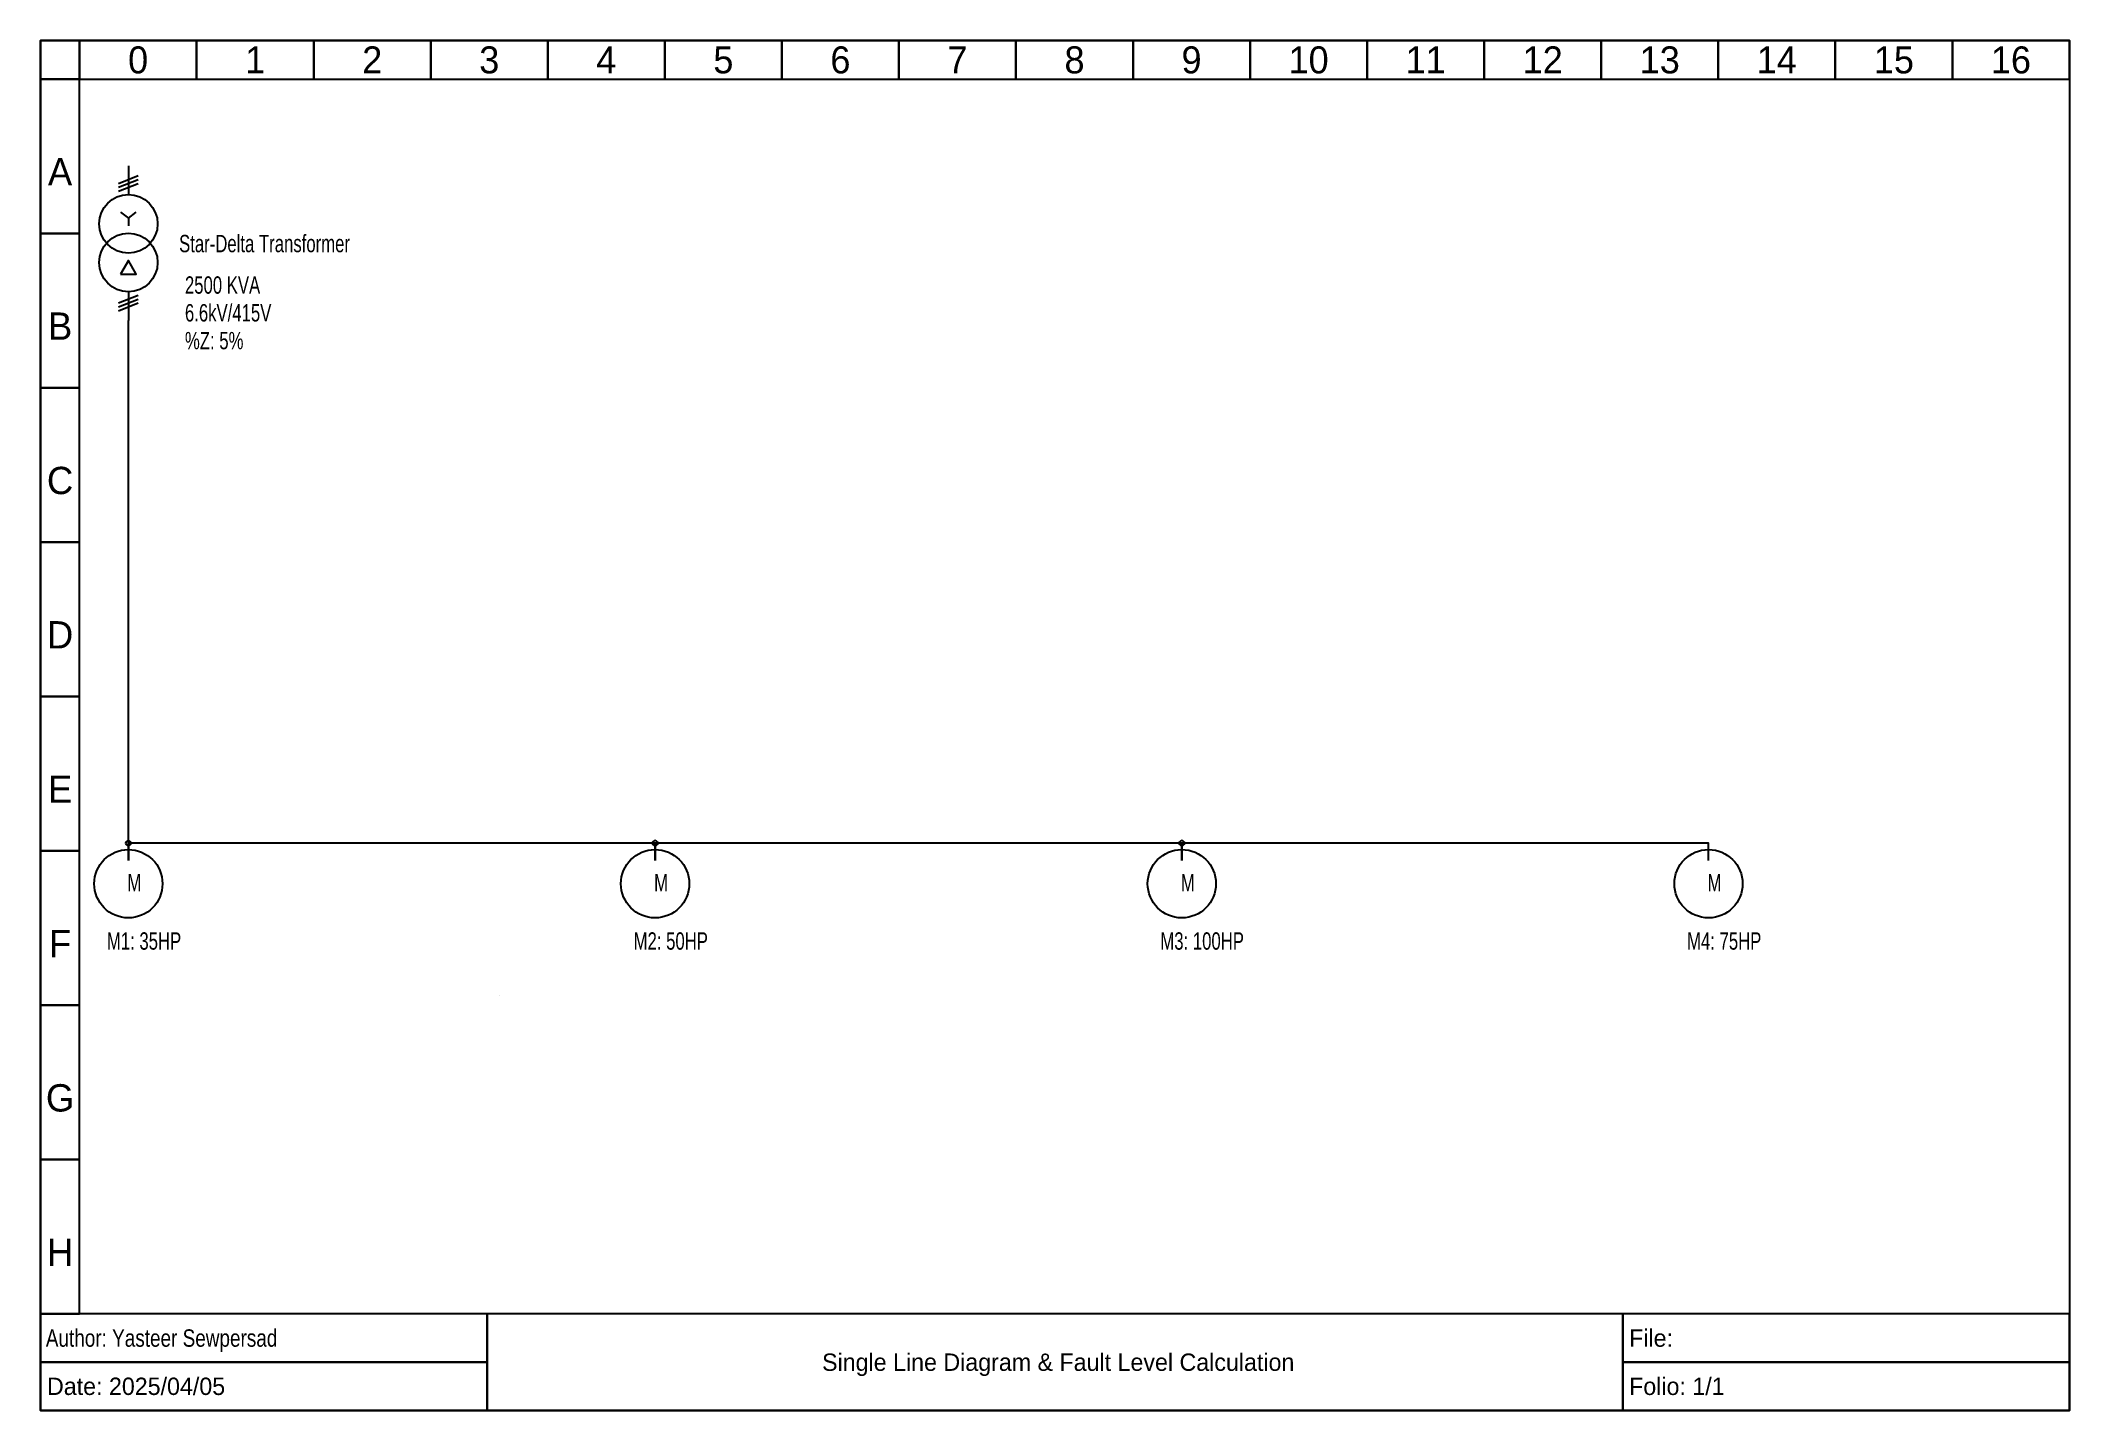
# Model space of a CAD drawing. Extents: x 19 to 4019, y -19 to 2681.
import ezdxf
from ezdxf.enums import TextEntityAlignment as Align

# ---------------------------------------------------------------- set-up
doc = ezdxf.new("R2010")
doc.units = 0

msp = doc.modelspace()

# ---------------------------------------------------------------- linework, layer by layer
at = {"color": 0}
for p, q in [((173.077, 2399.58), (211.538, 2414.79)), ((173.077, 2391.97), (211.538, 2407.18)), ((192.308, 2433.8), (192.308, 2376.76)), ((173.077, 2384.37), (211.538, 2399.58)), ((192.308, 2331.13), (192.308, 2315.92)), ((173.077, 2163.8), (211.538, 2179.01)), ((173.077, 2156.2), (211.538, 2171.41)), ((173.077, 2148.59), (211.538, 2163.8)), ((192.308, 2186.62), (192.308, 2129.58)), ((923.077, 798.592), (923.077, 798.592)), ((923.077, 798.592), (923.077, 798.592))]:
    msp.add_line(p, q, dxfattribs=at)
for points in [[(19.2308, 2680.99, 0), (4019.23, 2680.99, 0), (4019.23, -19.0141, 0), (19.2308, -19.0141, 0), (19.2308, 2680.99, 0)], [(19.2308, 2604.93, 0), (96.1538, 2604.93, 0), (96.1538, 2680.99, 0), (19.2308, 2680.99, 0), (19.2308, 2604.93, 0)], [(96.1538, 2604.93, 0), (326.923, 2604.93, 0), (326.923, 2680.99, 0), (96.1538, 2680.99, 0), (96.1538, 2604.93, 0)], [(326.923, 2604.93, 0), (557.692, 2604.93, 0), (557.692, 2680.99, 0), (326.923, 2680.99, 0), (326.923, 2604.93, 0)], [(557.692, 2604.93, 0), (788.462, 2604.93, 0), (788.462, 2680.99, 0), (557.692, 2680.99, 0), (557.692, 2604.93, 0)], [(788.462, 2604.93, 0), (1019.23, 2604.93, 0), (1019.23, 2680.99, 0), (788.462, 2680.99, 0), (788.462, 2604.93, 0)], [(1019.23, 2604.93, 0), (1250, 2604.93, 0), (1250, 2680.99, 0), (1019.23, 2680.99, 0), (1019.23, 2604.93, 0)], [(1250, 2604.93, 0), (1480.77, 2604.93, 0), (1480.77, 2680.99, 0), (1250, 2680.99, 0), (1250, 2604.93, 0)], [(1480.77, 2604.93, 0), (1711.54, 2604.93, 0), (1711.54, 2680.99, 0), (1480.77, 2680.99, 0), (1480.77, 2604.93, 0)], [(1711.54, 2604.93, 0), (1942.31, 2604.93, 0), (1942.31, 2680.99, 0), (1711.54, 2680.99, 0), (1711.54, 2604.93, 0)], [(1942.31, 2604.93, 0), (2173.08, 2604.93, 0), (2173.08, 2680.99, 0), (1942.31, 2680.99, 0), (1942.31, 2604.93, 0)], [(2173.08, 2604.93, 0), (2403.85, 2604.93, 0), (2403.85, 2680.99, 0), (2173.08, 2680.99, 0), (2173.08, 2604.93, 0)], [(2403.85, 2604.93, 0), (2634.62, 2604.93, 0), (2634.62, 2680.99, 0), (2403.85, 2680.99, 0), (2403.85, 2604.93, 0)], [(2634.62, 2604.93, 0), (2865.38, 2604.93, 0), (2865.38, 2680.99, 0), (2634.62, 2680.99, 0), (2634.62, 2604.93, 0)], [(2865.38, 2604.93, 0), (3096.15, 2604.93, 0), (3096.15, 2680.99, 0), (2865.38, 2680.99, 0), (2865.38, 2604.93, 0)], [(3096.15, 2604.93, 0), (3326.92, 2604.93, 0), (3326.92, 2680.99, 0), (3096.15, 2680.99, 0), (3096.15, 2604.93, 0)], [(3326.92, 2604.93, 0), (3557.69, 2604.93, 0), (3557.69, 2680.99, 0), (3326.92, 2680.99, 0), (3326.92, 2604.93, 0)], [(3557.69, 2604.93, 0), (3788.46, 2604.93, 0), (3788.46, 2680.99, 0), (3557.69, 2680.99, 0), (3557.69, 2604.93, 0)], [(3788.46, 2604.93, 0), (4019.23, 2604.93, 0), (4019.23, 2680.99, 0), (3788.46, 2680.99, 0), (3788.46, 2604.93, 0)], [(19.2308, 2300.7, 0), (96.1538, 2300.7, 0), (96.1538, 2604.93, 0), (19.2308, 2604.93, 0), (19.2308, 2300.7, 0)], [(176.923, 2342.54, 0), (192.308, 2331.13, 0), (207.692, 2342.54, 0)], [(19.2308, 1996.48, 0), (96.1538, 1996.48, 0), (96.1538, 2300.7, 0), (19.2308, 2300.7, 0), (19.2308, 1996.48, 0)], [(176.923, 2220.85, 0), (207.692, 2220.85, 0), (192.308, 2247.46, 0), (176.923, 2220.85, 0), (176.923, 2220.85, 0)], [(192.308, 1064.79, 0), (192.308, 1099.01, 0), (192.308, 1597.18, 0), (192.308, 1597.18, 0), (192.308, 2095.35, 0), (192.308, 2095.35, 0), (192.308, 2129.58, 0)], [(19.2308, 1692.25, 0), (96.1538, 1692.25, 0), (96.1538, 1996.48, 0), (19.2308, 1996.48, 0), (19.2308, 1692.25, 0)], [(19.2308, 1388.03, 0), (96.1538, 1388.03, 0), (96.1538, 1692.25, 0), (19.2308, 1692.25, 0), (19.2308, 1388.03, 0)], [(19.2308, 1083.8, 0), (96.1538, 1083.8, 0), (96.1538, 1388.03, 0), (19.2308, 1388.03, 0), (19.2308, 1083.8, 0)], [(19.2308, 779.577, 0), (96.1538, 779.577, 0), (96.1538, 1083.8, 0), (19.2308, 1083.8, 0), (19.2308, 779.577, 0)], [(1230.77, 1064.79, 0), (1230.77, 1099.01, 0), (192.308, 1099.01, 0), (192.308, 1099.01, 0), (192.308, 1064.79, 0)], [(2269.23, 1064.79, 0), (2269.23, 1099.01, 0), (1230.77, 1099.01, 0), (1230.77, 1099.01, 0), (1230.77, 1064.79, 0)], [(3307.69, 1064.79, 0), (3307.69, 1099.01, 0), (2269.23, 1099.01, 0), (2269.23, 1099.01, 0), (2269.23, 1064.79, 0)], [(19.2308, 475.352, 0), (96.1538, 475.352, 0), (96.1538, 779.577, 0), (19.2308, 779.577, 0), (19.2308, 475.352, 0)], [(19.2308, 171.127, 0), (96.1538, 171.127, 0), (96.1538, 475.352, 0), (19.2308, 475.352, 0), (19.2308, 171.127, 0)], [(19.2308, -19.0141, 0), (4019.23, -19.0141, 0), (4019.23, 171.127, 0), (19.2308, 171.127, 0), (19.2308, -19.0141, 0)], [(19.2308, 76.0563, 0), (900, 76.0563, 0), (900, 171.127, 0), (19.2308, 171.127, 0), (19.2308, 76.0563, 0)], [(900, -19.0141, 0), (3138.46, -19.0141, 0), (3138.46, 171.127, 0), (900, 171.127, 0), (900, -19.0141, 0)], [(3138.46, 76.0563, 0), (4019.23, 76.0563, 0), (4019.23, 171.127, 0), (3138.46, 171.127, 0), (3138.46, 76.0563, 0)], [(19.2308, -19.0141, 0), (900, -19.0141, 0), (900, 76.0563, 0), (19.2308, 76.0563, 0), (19.2308, -19.0141, 0)], [(3138.46, -19.0141, 0), (4019.23, -19.0141, 0), (4019.23, 76.0563, 0), (3138.46, 76.0563, 0), (3138.46, -19.0141, 0)]]:
    msp.add_polyline3d(points, dxfattribs=at)
for centre, radius in [((192.308, 2319.72), 57.6923), ((192.308, 2243.66), 57.6923), ((192.308, 1019.15), 67.3077), ((1230.77, 1019.15), 67.3077), ((2269.23, 1019.15), 67.3077), ((3307.69, 1019.15), 67.3077)]:
    msp.add_circle(centre, radius, dxfattribs=at)
for centre, radius, start, end in [((196.012, 1102.83), 10.2138, 201.947, 248.748), ((196.012, 1102.83), 10.2138, 201.947, 248.748), ((196.012, 1102.83), 10.2138, 201.947, 248.748), ((196.012, 1102.83), 10.2138, 201.947, 248.748), ((196.012, 1102.83), 10.2138, 201.947, 248.748), ((196.012, 1102.83), 10.2138, 201.947, 248.748), ((196.012, 1102.83), 10.2138, 201.947, 248.748), ((196.012, 1102.83), 10.2138, 201.947, 248.748), ((196.012, 1102.83), 10.2138, 201.947, 248.748), ((196.012, 1102.83), 10.2138, 201.947, 248.748), ((196.012, 1102.83), 10.2138, 201.947, 248.748), ((196.012, 1102.83), 10.2138, 201.947, 248.748), ((196.015, 1095.2), 10.2136, 111.298, 158.1), ((196.015, 1095.2), 10.2136, 111.298, 158.1), ((196.015, 1095.2), 10.2136, 111.298, 158.1), ((196.015, 1095.2), 10.2136, 111.298, 158.1), ((196.015, 1095.2), 10.2136, 111.298, 158.1), ((196.015, 1095.2), 10.2136, 111.298, 158.1), ((196.015, 1095.2), 10.2136, 111.298, 158.1), ((196.015, 1095.2), 10.2136, 111.298, 158.1), ((196.015, 1095.2), 10.2136, 111.298, 158.1), ((196.015, 1095.2), 10.2136, 111.298, 158.1), ((196.015, 1095.2), 10.2136, 111.298, 158.1), ((196.015, 1095.2), 10.2136, 111.298, 158.1), ((188.602, 1095.2), 10.2137, 21.9239, 68.7253), ((188.602, 1095.2), 10.2137, 21.9239, 68.7253), ((188.602, 1095.2), 10.2137, 21.9239, 68.7253), ((188.602, 1095.2), 10.2137, 21.9239, 68.7253), ((188.602, 1095.2), 10.2137, 21.9239, 68.7253), ((188.602, 1095.2), 10.2137, 21.9239, 68.7253), ((188.602, 1095.2), 10.2137, 21.9239, 68.7253), ((188.602, 1095.2), 10.2137, 21.9239, 68.7253), ((188.602, 1095.2), 10.2137, 21.9239, 68.7253), ((188.602, 1095.2), 10.2137, 21.9239, 68.7253), ((188.602, 1095.2), 10.2137, 21.9239, 68.7253), ((188.602, 1095.2), 10.2137, 21.9239, 68.7253), ((188.599, 1102.82), 10.2134, 291.321, 338.123), ((188.599, 1102.82), 10.2134, 291.321, 338.123), ((188.599, 1102.82), 10.2134, 291.321, 338.123), ((188.599, 1102.82), 10.2134, 291.321, 338.123), ((188.599, 1102.82), 10.2134, 291.321, 338.123), ((188.599, 1102.82), 10.2134, 291.321, 338.123), ((188.599, 1102.82), 10.2134, 291.321, 338.123), ((188.599, 1102.82), 10.2134, 291.321, 338.123), ((188.599, 1102.82), 10.2134, 291.321, 338.123), ((188.599, 1102.82), 10.2134, 291.321, 338.123), ((188.599, 1102.82), 10.2134, 291.321, 338.123), ((188.599, 1102.82), 10.2134, 291.321, 338.123), ((1234.47, 1102.83), 10.2138, 201.947, 248.748), ((1234.47, 1102.83), 10.2138, 201.947, 248.748), ((1234.47, 1102.83), 10.2138, 201.947, 248.748), ((1234.47, 1102.83), 10.2138, 201.947, 248.748), ((1234.47, 1102.83), 10.2138, 201.947, 248.748), ((1234.47, 1102.83), 10.2138, 201.947, 248.748), ((1234.47, 1102.83), 10.2138, 201.947, 248.748), ((1234.47, 1102.83), 10.2138, 201.947, 248.748), ((1234.47, 1102.83), 10.2138, 201.947, 248.748), ((1234.47, 1102.83), 10.2138, 201.947, 248.748), ((1234.47, 1102.83), 10.2138, 201.947, 248.748), ((1234.47, 1102.83), 10.2138, 201.947, 248.748), ((1234.47, 1102.83), 10.2138, 201.947, 248.748), ((1234.47, 1102.83), 10.2138, 201.947, 248.748), ((1234.47, 1102.83), 10.2138, 201.947, 248.748), ((1234.47, 1102.83), 10.2138, 201.947, 248.748), ((1234.47, 1102.83), 10.2138, 201.947, 248.748), ((1234.48, 1095.2), 10.2136, 111.298, 158.1), ((1234.48, 1095.2), 10.2136, 111.298, 158.1), ((1234.48, 1095.2), 10.2136, 111.298, 158.1), ((1234.48, 1095.2), 10.2136, 111.298, 158.1), ((1234.48, 1095.2), 10.2136, 111.298, 158.1), ((1234.48, 1095.2), 10.2136, 111.298, 158.1), ((1234.48, 1095.2), 10.2136, 111.298, 158.1), ((1234.48, 1095.2), 10.2136, 111.298, 158.1), ((1234.48, 1095.2), 10.2136, 111.298, 158.1), ((1234.48, 1095.2), 10.2136, 111.298, 158.1), ((1234.48, 1095.2), 10.2136, 111.298, 158.1), ((1234.48, 1095.2), 10.2136, 111.298, 158.1), ((1234.48, 1095.2), 10.2136, 111.298, 158.1), ((1234.48, 1095.2), 10.2136, 111.298, 158.1), ((1234.48, 1095.2), 10.2136, 111.298, 158.1), ((1234.48, 1095.2), 10.2136, 111.298, 158.1), ((1234.48, 1095.2), 10.2136, 111.298, 158.1), ((1227.06, 1095.2), 10.2137, 21.9239, 68.7253), ((1227.06, 1095.2), 10.2137, 21.9239, 68.7253), ((1227.06, 1095.2), 10.2137, 21.9239, 68.7253), ((1227.06, 1095.2), 10.2137, 21.9239, 68.7253), ((1227.06, 1095.2), 10.2137, 21.9239, 68.7253), ((1227.06, 1095.2), 10.2137, 21.9239, 68.7253), ((1227.06, 1095.2), 10.2137, 21.9239, 68.7253), ((1227.06, 1095.2), 10.2137, 21.9239, 68.7253), ((1227.06, 1095.2), 10.2137, 21.9239, 68.7253), ((1227.06, 1095.2), 10.2137, 21.9239, 68.7253), ((1227.06, 1095.2), 10.2137, 21.9239, 68.7253), ((1227.06, 1095.2), 10.2137, 21.9239, 68.7253), ((1227.06, 1095.2), 10.2137, 21.9239, 68.7253), ((1227.06, 1095.2), 10.2137, 21.9239, 68.7253), ((1227.06, 1095.2), 10.2137, 21.9239, 68.7253), ((1227.06, 1095.2), 10.2137, 21.9239, 68.7253), ((1227.06, 1095.2), 10.2137, 21.9239, 68.7253), ((1227.06, 1102.82), 10.2134, 291.321, 338.123), ((1227.06, 1102.82), 10.2134, 291.321, 338.123), ((1227.06, 1102.82), 10.2134, 291.321, 338.123), ((1227.06, 1102.82), 10.2134, 291.321, 338.123), ((1227.06, 1102.82), 10.2134, 291.321, 338.123), ((1227.06, 1102.82), 10.2134, 291.321, 338.123), ((1227.06, 1102.82), 10.2134, 291.321, 338.123), ((1227.06, 1102.82), 10.2134, 291.321, 338.123), ((1227.06, 1102.82), 10.2134, 291.321, 338.123), ((1227.06, 1102.82), 10.2134, 291.321, 338.123), ((1227.06, 1102.82), 10.2134, 291.321, 338.123), ((1227.06, 1102.82), 10.2134, 291.321, 338.123), ((1227.06, 1102.82), 10.2134, 291.321, 338.123), ((1227.06, 1102.82), 10.2134, 291.321, 338.123), ((1227.06, 1102.82), 10.2134, 291.321, 338.123), ((1227.06, 1102.82), 10.2134, 291.321, 338.123), ((1227.06, 1102.82), 10.2134, 291.321, 338.123), ((2272.94, 1095.2), 10.2136, 111.298, 158.1), ((2272.94, 1095.2), 10.2136, 111.298, 158.1), ((2272.94, 1095.2), 10.2136, 111.298, 158.1), ((2272.94, 1095.2), 10.2136, 111.298, 158.1), ((2272.94, 1095.2), 10.2136, 111.298, 158.1), ((2272.94, 1095.2), 10.2136, 111.298, 158.1), ((2272.94, 1095.2), 10.2136, 111.298, 158.1), ((2272.94, 1095.2), 10.2136, 111.298, 158.1), ((2272.94, 1095.2), 10.2136, 111.298, 158.1), ((2272.94, 1095.2), 10.2136, 111.298, 158.1), ((2272.94, 1095.2), 10.2136, 111.298, 158.1), ((2272.94, 1095.2), 10.2136, 111.298, 158.1), ((2272.94, 1095.2), 10.2136, 111.298, 158.1), ((2272.94, 1095.2), 10.2136, 111.298, 158.1), ((2272.94, 1095.2), 10.2136, 111.298, 158.1), ((2272.94, 1102.83), 10.2138, 201.947, 248.748), ((2272.94, 1102.83), 10.2138, 201.947, 248.748), ((2272.94, 1102.83), 10.2138, 201.947, 248.748), ((2272.94, 1102.83), 10.2138, 201.947, 248.748), ((2272.94, 1102.83), 10.2138, 201.947, 248.748), ((2272.94, 1102.83), 10.2138, 201.947, 248.748), ((2272.94, 1102.83), 10.2138, 201.947, 248.748), ((2272.94, 1102.83), 10.2138, 201.947, 248.748), ((2272.94, 1102.83), 10.2138, 201.947, 248.748), ((2272.94, 1102.83), 10.2138, 201.947, 248.748), ((2272.94, 1102.83), 10.2138, 201.947, 248.748), ((2272.94, 1102.83), 10.2138, 201.947, 248.748), ((2272.94, 1102.83), 10.2138, 201.947, 248.748), ((2272.94, 1102.83), 10.2138, 201.947, 248.748), ((2272.94, 1102.83), 10.2138, 201.947, 248.748), ((2265.52, 1102.82), 10.2134, 291.321, 338.123), ((2265.52, 1102.82), 10.2134, 291.321, 338.123), ((2265.52, 1102.82), 10.2134, 291.321, 338.123), ((2265.52, 1102.82), 10.2134, 291.321, 338.123), ((2265.52, 1102.82), 10.2134, 291.321, 338.123), ((2265.52, 1102.82), 10.2134, 291.321, 338.123), ((2265.52, 1102.82), 10.2134, 291.321, 338.123), ((2265.52, 1102.82), 10.2134, 291.321, 338.123), ((2265.52, 1102.82), 10.2134, 291.321, 338.123), ((2265.52, 1102.82), 10.2134, 291.321, 338.123), ((2265.52, 1102.82), 10.2134, 291.321, 338.123), ((2265.52, 1102.82), 10.2134, 291.321, 338.123), ((2265.52, 1102.82), 10.2134, 291.321, 338.123), ((2265.52, 1102.82), 10.2134, 291.321, 338.123), ((2265.52, 1102.82), 10.2134, 291.321, 338.123), ((2265.53, 1095.2), 10.2137, 21.9239, 68.7253), ((2265.53, 1095.2), 10.2137, 21.9239, 68.7253), ((2265.53, 1095.2), 10.2137, 21.9239, 68.7253), ((2265.53, 1095.2), 10.2137, 21.9239, 68.7253), ((2265.53, 1095.2), 10.2137, 21.9239, 68.7253), ((2265.53, 1095.2), 10.2137, 21.9239, 68.7253), ((2265.53, 1095.2), 10.2137, 21.9239, 68.7253), ((2265.53, 1095.2), 10.2137, 21.9239, 68.7253), ((2265.53, 1095.2), 10.2137, 21.9239, 68.7253), ((2265.53, 1095.2), 10.2137, 21.9239, 68.7253), ((2265.53, 1095.2), 10.2137, 21.9239, 68.7253), ((2265.53, 1095.2), 10.2137, 21.9239, 68.7253), ((2265.53, 1095.2), 10.2137, 21.9239, 68.7253), ((2265.53, 1095.2), 10.2137, 21.9239, 68.7253), ((2265.53, 1095.2), 10.2137, 21.9239, 68.7253)]:
    msp.add_arc(centre, radius, start, end, dxfattribs=at)

# ---------------------------------------------------------------- texts
for s, height, p in [('0', 53.2394, (211.538, 2642.96)), ('1', 53.2394, (442.308, 2642.96)), ('2', 53.2394, (673.077, 2642.96)), ('3', 53.2394, (903.846, 2642.96)), ('4', 53.2394, (1134.62, 2642.96)), ('5', 53.2394, (1365.38, 2642.96)), ('6', 53.2394, (1596.15, 2642.96)), ('7', 53.2394, (1826.92, 2642.96)), ('8', 53.2394, (2057.69, 2642.96)), ('9', 53.2394, (2288.46, 2642.96)), ('10', 53.2394, (2519.23, 2642.96)), ('11', 53.2394, (2750, 2642.96)), ('12', 53.2394, (2980.77, 2642.96)), ('13', 53.2394, (3211.54, 2642.96)), ('14', 53.2394, (3442.31, 2642.96)), ('15', 53.2394, (3673.08, 2642.96)), ('16', 53.2394, (3903.85, 2642.96)), ('A', 53.8462, (57.6923, 2422.39)), ('B', 53.8462, (57.6923, 2118.17)), ('C', 53.8462, (57.6923, 1813.94)), ('D', 53.8462, (57.6923, 1509.72)), ('E', 53.8462, (57.6923, 1205.49)), ('F', 53.8462, (57.6923, 901.268)), ('G', 53.8462, (57.6923, 597.042)), ('H', 53.8462, (57.6923, 292.817)), (' Single Line Diagram & Fault Level Calculation', 34.2254, (2019.23, 76.0563))]:
    msp.add_text(s, height=height, dxfattribs=at).set_placement(p, align=Align.MIDDLE_CENTER)
at = {"color": 0, "width": 0.72}
for s, p in [('Star-Delta Transformer', (292.308, 2263.82)), ('2500 KVA', (303.846, 2182.06)), ('6.6kV/415V', (303.846, 2127.3)), ('%Z: 5%', (303.846, 2072.54)), ('M', (190.385, 1003.94)), ('M', (1228.85, 1003.94)), ('M', (2267.31, 1003.94)), ('M', (3305.77, 1003.94)), ('M1: 35HP', (150, 889.099)), ('M2: 50HP', (1188.46, 889.099)), ('M3: 100HP', (2226.92, 889.099)), ('M4: 75HP', (3265.38, 889.099))]:
    msp.add_text(s, height=34.2254, rotation=360, dxfattribs=at).set_placement(p)
at = {"color": 0, "width": 0.815527}
msp.add_text(' Author: Yasteer Sewpersad', height=34.2254, dxfattribs=at).set_placement((19.2308, 123.592), align=Align.MIDDLE_LEFT)
at = {"color": 0}
for s, p in [(' File: ', (3138.46, 123.592)), (' Date: 2025/04/05', (19.2308, 28.5211)), (' Folio: 1/1', (3138.46, 28.5211))]:
    msp.add_text(s, height=34.2254, dxfattribs=at).set_placement(p, align=Align.MIDDLE_LEFT)

doc.saveas('drawing.dxf')
